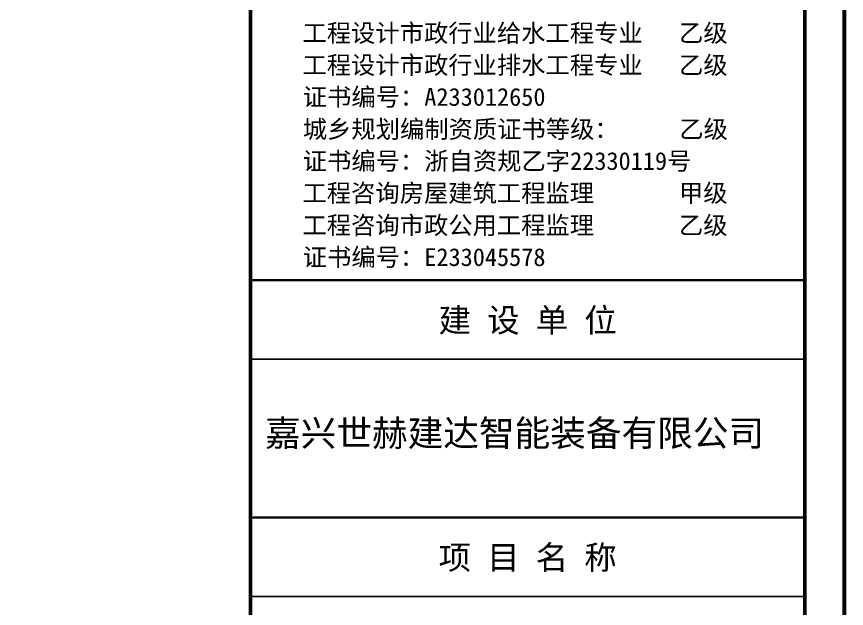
# Model space of a CAD drawing. Extents: x -1396510 to 1250330, y -1892470 to 1623980.
# Drawn here: x -603914 to -593435, y -1241220 to -1233739 of the extents above; entities that cross this region are included whole.
import ezdxf
from ezdxf.enums import TextEntityAlignment as Align

# ---------------------------------------------------------------- set-up
doc = ezdxf.new("R2010")
doc.units = 0
doc.header["$LTSCALE"] = 1000
doc.header["$MEASUREMENT"] = 0
doc.layers.get('Defpoints').update_dxf_attribs({"color": 210})
doc.layers.add('0-cxFrame', color=155, linetype='Continuous')
doc.layers.add('经纶图框—文字', color=3, linetype='Continuous')
doc.layers.add('0-cxText', color=131, linetype='Continuous', lineweight=25)
doc.styles.add('cx_biaoti', font='')
doc.styles.add('cx_tuming', font='simhei.ttf')
doc.styles.add('cx_tuqian1', font='')
doc.styles.add('TKJY_宋体', font='', dxfattribs={"width": 0.8})
doc.styles.add('黑体', font='simhei.ttf', dxfattribs={"height": 12})
doc.styles.get('cx_biaoti').set_extended_font_data('SimSun')
doc.styles.get('cx_tuqian1').set_extended_font_data('SimSun')
doc.styles.get('TKJY_宋体').set_extended_font_data('SimSun')

# ---------------------------------------------------------------- blocks, each defined once
blk = doc.blocks.new('zjcx_TT(Dragon)')
at = {"layer": '0-cxFrame', "const_width": 30}
blk.add_lwpolyline([(-7000, -10200), (0, -10200), (0, 0), (-7000, 0)], close=True, dxfattribs=at)
at = {"color": 7, "style": 'cx_biaoti'}
for s, p in [('工程设计市政行业给水工程专业   乙级', (-6344, -7189)), ('工程设计市政行业排水工程专业   乙级', (-6344, -7594)), ('证书编号：A233012650', (-6340, -7997)), ('城乡规划编制资质证书等级：     乙级', (-6340, -8404)), ('证书编号：浙自资规乙字22330119号', (-6340, -8807)), ('工程咨询房屋建筑工程监理       甲级', (-6344, -9212)), ('工程咨询市政公用工程监理       乙级', (-6344, -9619)), ('证书编号：E233045578', (-6340, -10022))]:
    blk.add_text(s, height=225, dxfattribs=at).set_placement(p)
blk = doc.blocks.new('zjcx_lan_xiangmu(Dragon)')
for p, q in [((-7000, 9000), (0, 9000)), ((-7000, 6000), (0, 6000)), ((-7000, 3000), (0, 3000)), ((-5000, 1000), (-5000, 0))]:
    blk.add_line(p, q)
at = {"const_width": 30}
for points in [[(-7000, 10000), (0, 10000)], [(-7000, 7000), (0, 7000)], [(-7000, 7000), (0, 7000)], [(-7000, 4000), (0, 4000)], [(-7000, 4000), (0, 4000)], [(-7000, 1000), (0, 1000)], [(-7000, 0), (0, 0)]]:
    blk.add_lwpolyline(points, dxfattribs=at)
blk.add_lwpolyline([(-7000, 10000), (0, 10000), (0, 0), (-7000, 0)], close=True)
at = {"style": 'cx_biaoti'}
for s, p in [('建 设 单 位', (-3500, 9500)), ('项 目 名 称', (-3500, 6500)), ('子 项 名 称', (-3500, 3500)), ('工程编号', (-6013, 500))]:
    blk.add_text(s, height=300, dxfattribs=at).set_placement(p, align=Align.MIDDLE)
blk = doc.blocks.new('T-项目(Dragon)')
blk.add_blockref('zjcx_lan_xiangmu(Dragon)', (0, 0))
at = {"color": 3, "style": 'cx_tuming'}
for s, height, p in [('嘉兴世赫建达智能装备有限公司', 330, (-6816, 7901)), ('年产500套智能装备建设项目 ', 350, (-6638, 4859))]:
    blk.add_text(s, height=height, dxfattribs=at).set_placement(p)
at = {"layer": '经纶图框—文字', "color": 4, "style": 'TKJY_宋体', "width": 0.8}
blk.add_text('125011', height=350, dxfattribs=at).set_placement((-3042, 316), align=Align.CENTER)
blk = doc.blocks.new('zjcx_T3(Dragon)')
at = {"layer": '0-cxFrame', "const_width": 50}
blk.add_lwpolyline([(-7000, 0), (0, 0), (0, 28700), (-7000, 28700)], close=True, dxfattribs=at)
at = {"layer": '0-cxFrame'}
for name, p in [('zjcx_TT(Dragon)', (0, 28700)), ('T-项目(Dragon)', (0, 8500))]:
    blk.add_blockref(name, p, dxfattribs=at)
blk = doc.blocks.new('TK22.A3 L(Dragon)')
at = {"layer": '0-cxFrame', "color": 7, "const_width": 0.5}
blk.add_lwpolyline([(0, 0), (-420, 0), (-420, 297), (0, 297)], close=True, dxfattribs=at)
at = {"layer": '0-cxFrame', "const_width": 0.5}
for points in [[(-75, 5), (-400, 5), (-400, 292), (-75, 292)], [(-5, 5), (-75, 5), (-75, 292), (-5, 292)]]:
    blk.add_lwpolyline(points, close=True, dxfattribs=at)
at = {"layer": '0-cxFrame', "xscale": 0.01, "yscale": 0.01, "zscale": 0.01}
blk.add_blockref('zjcx_T3(Dragon)', (-5, 5), dxfattribs=at)
at = {"style": '黑体', "flags": 4}
blk.add_attdef('图幅', text='', height=3.3, dxfattribs=at).set_placement((-30, 1), align=Align.RIGHT)
at = {"layer": '0-cxText', "flags": 4}
for tag, height, style, p in [('建设单位', 3.5, 'cx_tuming', (-40, 170)), ('项目名称', 3.5, 'cx_tuming', (-40, 140)), ('子项名称', 3.5, 'cx_tuming', (-40, 110)), ('工程编号', 3.3, 'cx_tuqian1', (-30, 95)), ('图名1', 3.5, 'cx_tuming', (-40, 75.5)), ('图名2', 3.5, 'cx_tuming', (-40, 69.5)), ('图名3', 3.5, 'cx_tuming', (-40, 63.5)), ('出图日期', 3.3, 'cx_tuqian1', (-34, 55)), ('专业', 3.3, 'cx_tuqian1', (-50, 47)), ('图号', 3.3, 'cx_tuqian1', (-50, 39)), ('版次', 3.3, 'cx_tuqian1', (-15, 39))]:
    blk.add_attdef(tag, text='', height=height, dxfattribs=dict(at, style=style)).set_placement(p, align=Align.MIDDLE)
at = {"layer": 'Defpoints', "color": 6, "flags": 4}
for tag, height, style, p in [('dwfname', 4, 'cx_tuqian1', (-77, 7)), ('tufu', 3.3, '黑体', (-7, 7))]:
    blk.add_attdef(tag, text='', height=height, dxfattribs=dict(at, style=style)).set_placement(p, align=Align.RIGHT)

msp = doc.modelspace()

# ---------------------------------------------------------------- block references
at = {"layer": '0-cxFrame', "xscale": 100, "yscale": 100, "zscale": 100}
msp.add_blockref('TK22.A3 L(Dragon)', (-593460, -1256070), dxfattribs=at)

doc.saveas('drawing.dxf')
